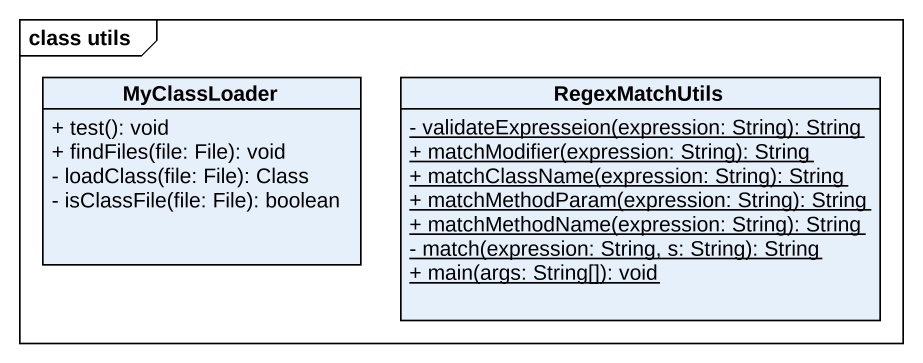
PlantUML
@startuml
mainframe class utils
hide circle
hide empty members
skinparam classAttributeIconSize 0
class MyClassLoader {
  + test(): void
  + findFiles(file: File): void
  - loadClass(file: File): Class
  - isClassFile(file: File): boolean
}
class RegexMatchUtils {
  {static} - validateExpresseion(expression: String): String
  {static} + matchModifier(expression: String): String
  {static} + matchClassName(expression: String): String
  {static} + matchMethodParam(expression: String): String
  {static} + matchMethodName(expression: String): String
  {static} - match(expression: String, s: String): String
  {static} + main(args: String[]): void
}
@enduml
